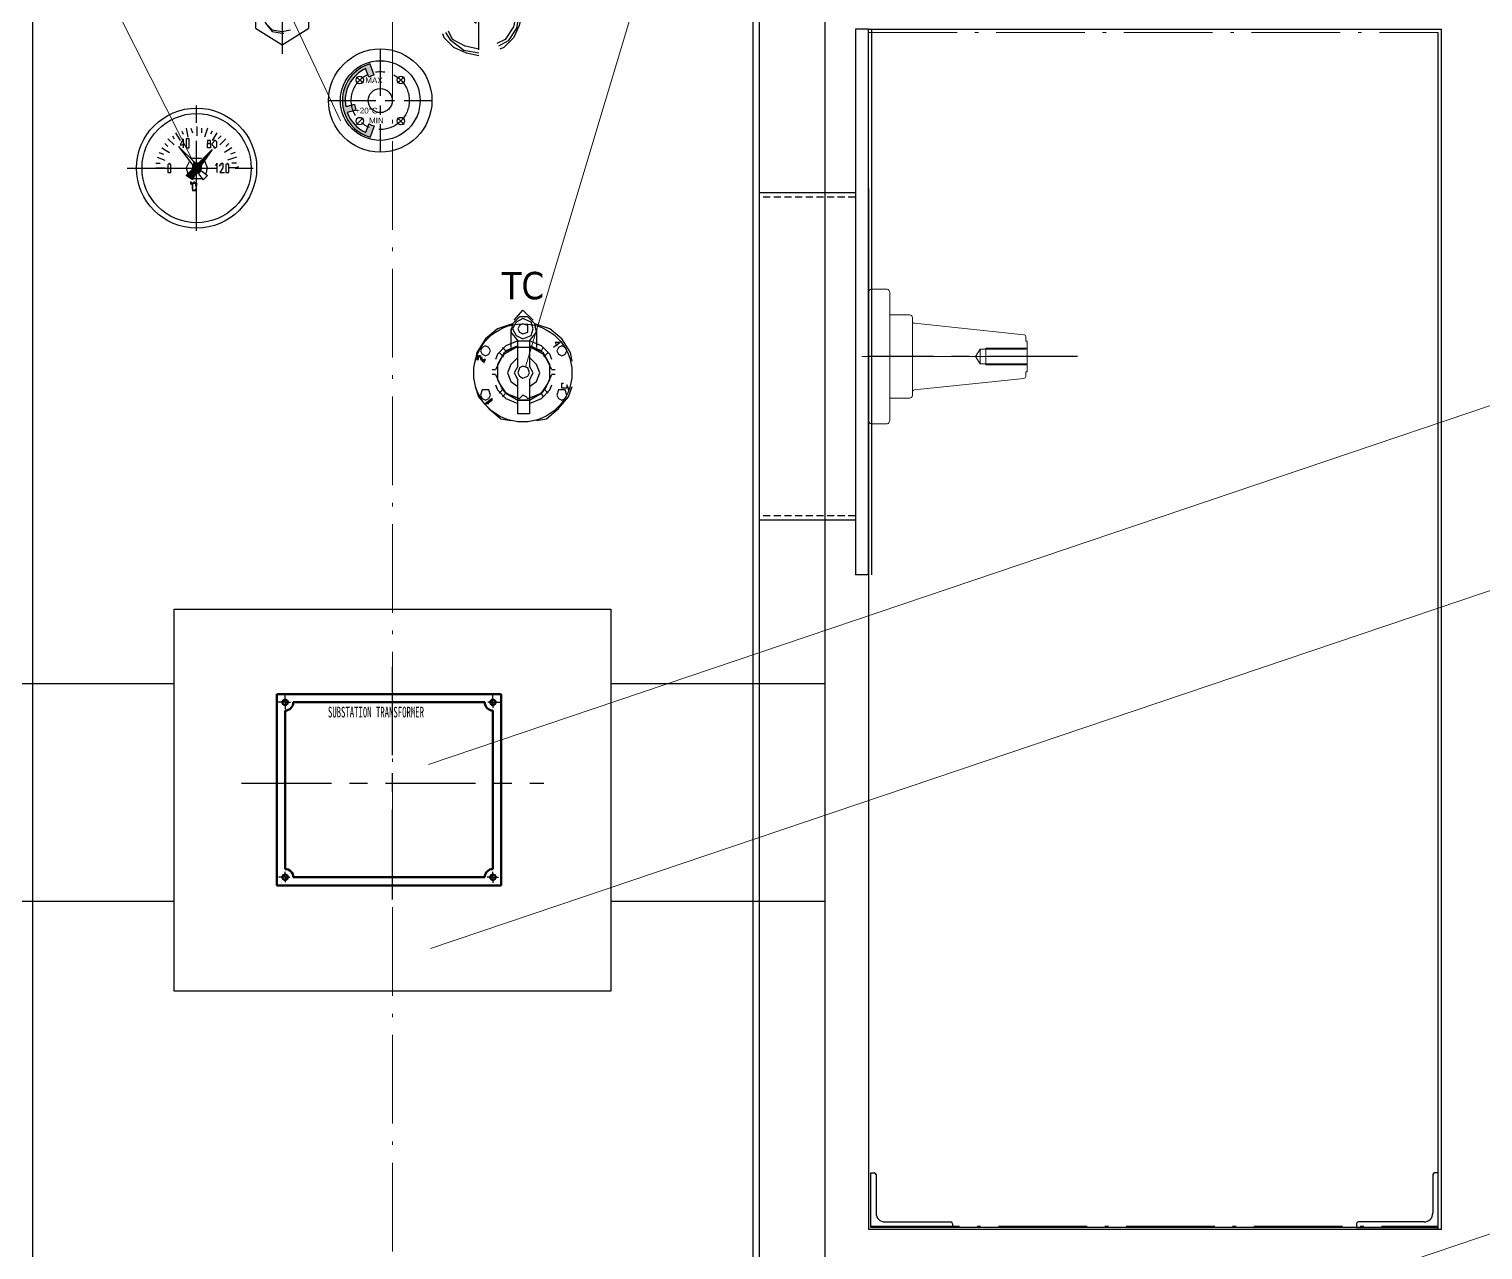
# Model space of a CAD drawing. Header units: millimetres. Extents: x 58520 to 122350, y -311274 to -166540.
# Drawn here: x 63888 to 65219, y -168956 to -167837 of the extents above; entities that cross this region are included whole.
import ezdxf

# ---------------------------------------------------------------- set-up
doc = ezdxf.new("R2010")
doc.units = ezdxf.units.MM
doc.header["$LTSCALE"] = 13
for name, pattern in [('4 点画线', [9, 6.25, -1.25, 0.25, -1.25]), ('ACAD_ISO02W100', [15, 12, -3]), ('ACAD_ISO04W100', [30, 24, -3, 0, -3]), ('CENTER', [50.8, 31.75, -6.35, 6.35, -6.35]), ('CENTERX2', [101.6, 63.5, -12.7, 12.7, -12.7]), ('DASHED', [0.75, 0.5, -0.25]), ('HIDDEN', [9.525, 6.35, -3.175])]:
    doc.linetypes.add(name, pattern=pattern)
doc.layers.get('0').update_dxf_attribs({"color": 1, "linetype": 'CENTER'})
for name, color, linetype in [('1', 4, 'Continuous'), ('2细线层', 4, 'Continuous'), ('4', 2, 'HIDDEN'), ('4虚线层', 6, 'DASHED'), ('HYJ1', 6, 'ACAD_ISO04W100'), ('HYJ3', 4, 'Continuous'), ('RAHMEN05', 6, 'Continuous'), ('粗实线', 4, 'Continuous')]:
    doc.layers.add(name, color=color, linetype=linetype)
doc.layers.add('标注、文本', color=3, linetype='Continuous', lineweight=25)
doc.layers.add('铁心', color=3, linetype='Continuous', lineweight=0)
doc.styles.add('11', font='')
doc.styles.add('Note Text (ANSI)', font='arial.ttf')
doc.styles.get("Standard").update_dxf_attribs({"font": 'gbenor.shx', "bigfont": 'gbcbig.shx'})
doc.styles.add('Tahoma$001', font='tahoma.ttf', dxfattribs={"height": 2.159784})
doc.styles.get('11').set_extended_font_data('FangSong_GB2312')
doc.dimstyles.new('1-15', dxfattribs={"dimscale": 20, "dimtxt": 3.5, "dimasz": 2, "dimexe": 1.5, "dimexo": 0.5, "dimgap": 0.5, "dimtad": 1, "dimtoh": 1, "dimdec": 1, "dimdsep": 46, "dimtxsty": 'Standard', "dimcen": 2.5, "dimclrd": 3, "dimclre": 3, "dimclrt": 3, "dimadec": 0, "dimazin": 2, "dimtfac": 1, "dimtdec": 1, "dimtmove": 0, "dimatfit": 2, "dimfxl": 1, "dimarcsym": 0})

# ---------------------------------------------------------------- blocks, each defined once
blk = doc.blocks.new('A$C27D37FBA')
at = {"layer": '1', "color": 1, "linetype": 'CENTERX2', "lineweight": -3, "ltscale": 0.1}
for p, q in [((43.3, 74.3), (43.3, 0)), ((0, 37.2), (86.6, 37.2))]:
    blk.add_line(p, q, dxfattribs=at)
at = {"layer": '粗实线', "lineweight": 30}
for points in [[(21.9, 114.1), (18.9, 112.6), (15.8, 109.6)], [(21.9, 112.6), (18.9, 111.1), (15.8, 109.6)], [(21.9, 111.1), (20.4, 109.6), (18.9, 108)], [(21.9, 109.6), (20.4, 109.6), (18.9, 108)], [(34.1, 114.1), (31.1, 114.1), (26.5, 111.1), (25, 106.5)], [(31.1, 111.1), (29.5, 109.6), (28, 106.5)], [(31.1, 109.6), (29.5, 109.6), (28, 106.5)], [(34.1, 106.5), (34.1, 109.6), (32.6, 111.1)], [(34.1, 106.5), (32.6, 109.6)], [(37.2, 106.5), (35.7, 112.6), (34.1, 114.1)], [(34.1, 109.6), (34.1, 111.1)], [(49.4, 106.5), (50.9, 112.6), (50.9, 114.1)], [(54, 111.1), (52.4, 111.1), (52.4, 109.6), (52.4, 106.5)], [(54, 109.6), (52.4, 109.6)], [(61.6, 106.5), (58.5, 111.1), (54, 114.1)], [(58.5, 106.5), (57, 109.6), (54, 111.1)], [(58.5, 106.5), (57, 109.6), (54, 109.6)], [(70.8, 109.6), (67.7, 112.6), (64.7, 114.1)], [(69.2, 109.6), (67.7, 111.1), (64.7, 112.6)], [(67.7, 108), (66.2, 109.6), (64.7, 111.1)], [(67.7, 108), (66.2, 109.6), (64.7, 109.6)], [(72.3, 103.5), (72.3, 100.4), (14.3, 100.4), (14.3, 103.5)], [(61.6, 103.5), (72.3, 103.5), (72.3, 100.4), (14.3, 100.4), (14.3, 103.5), (25, 103.5)], [(28, 100.4), (28, 106.5), (28, 103.5)], [(28, 103.5), (58.5, 103.5)], [(58.5, 100.4), (58.5, 106.5), (58.5, 103.5)], [(26.5, 87.5), (26.5, 92.1), (60.1, 92.1), (60.1, 87.5)], [(60.1, 84.5), (60.1, 76.9), (26.5, 76.9), (26.5, 84.5)], [(60.1, 37.2), (57, 44.8), (50.9, 50.9), (43.3, 54), (34.1, 50.9)], [(60.1, 34.1), (61.6, 37.2), (58.5, 46.3), (52.4, 52.4), (43.3, 55.5)], [(25, 37.2), (28, 28), (34.1, 20.4), (43.3, 18.9), (44.8, 18.9)], [(26.5, 37.2), (28, 28), (34.1, 21.9), (43.3, 20.4), (50.9, 21.9)], [(60.1, 37.2), (60.1, 38.7)]]:
    blk.add_lwpolyline(points, dxfattribs=at)
for points in [[(55.5, 100.4), (55.5, 97.4), (29.5, 97.4), (29.5, 100.4)], [(49.4, 97.4), (49.4, 92.1), (37.2, 92.1), (37.2, 97.4)], [(66.2, 87.5), (66.2, 86), (20.4, 86), (20.4, 87.5)], [(66.2, 86), (66.2, 84.5), (20.4, 84.5), (20.4, 86)], [(63.1, 70.7), (63.1, 66.2), (23.4, 66.2), (23.4, 70.7)], [(55.5, 76.9), (55.5, 70.7), (29.5, 70.7), (29.5, 76.9)], [(18.9, 50.9), (18.9, 23.4), (43.3, 8.2), (67.7, 23.4), (67.7, 50.9), (43.3, 64.6)]]:
    blk.add_lwpolyline(points, close=True, dxfattribs=at)
for points in [[(14.3, 103.5), (14.3, 103.5), (15.8, 109.6), (15.8, 109.6)], [(14.3, 103.5), (14.3, 103.5), (15.8, 109.6), (15.8, 109.6)], [(15.8, 103.5), (15.8, 103.5), (18.9, 108), (18.9, 108)], [(17.3, 103.5), (17.3, 103.5), (18.9, 108), (18.9, 108)], [(20.4, 117.2), (20.4, 117.2), (67.7, 117.2), (67.7, 117.2)], [(21.9, 114.1), (21.9, 114.1), (64.7, 114.1), (64.7, 114.1)], [(21.9, 112.6), (21.9, 112.6), (28, 112.6), (28, 112.6)], [(21.9, 111.1), (21.9, 111.1), (26.5, 111.1), (26.5, 111.1)], [(21.9, 109.6), (21.9, 109.6), (26.5, 109.6), (26.5, 109.6)], [(31.1, 111.1), (31.1, 111.1), (32.6, 111.1), (32.6, 111.1)], [(31.1, 109.6), (31.1, 109.6), (32.6, 109.6), (32.6, 109.6)], [(40.2, 114.1), (40.2, 114.1), (40.2, 100.4), (40.2, 100.4)], [(46.3, 114.1), (46.3, 114.1), (46.3, 100.4), (46.3, 100.4)], [(54, 114.1), (54, 114.1), (50.9, 114.1), (50.9, 114.1)], [(50.9, 112.6), (50.9, 112.6), (50.9, 114.1), (50.9, 114.1)], [(52.4, 109.6), (52.4, 109.6), (50.9, 106.5), (50.9, 106.5)], [(54, 111.1), (54, 111.1), (54, 112.6), (54, 112.6)], [(54, 109.6), (54, 109.6), (54, 111.1), (54, 111.1)], [(64.7, 112.6), (64.7, 112.6), (57, 112.6), (57, 112.6)], [(64.7, 111.1), (64.7, 111.1), (60.1, 111.1), (60.1, 111.1)], [(64.7, 109.6), (64.7, 109.6), (60.1, 109.6), (60.1, 109.6)], [(69.2, 103.5), (69.2, 103.5), (67.7, 108), (67.7, 108)], [(69.2, 103.5), (69.2, 103.5), (67.7, 108), (67.7, 108)], [(72.3, 103.5), (72.3, 103.5), (69.2, 109.6), (69.2, 109.6)], [(72.3, 103.5), (72.3, 103.5), (70.8, 109.6), (70.8, 109.6)], [(25, 103.5), (25, 103.5), (17.3, 103.5), (17.3, 103.5)], [(18.9, 106.5), (18.9, 106.5), (25, 106.5), (25, 106.5)], [(25, 106.5), (25, 106.5), (25, 100.4), (25, 100.4)], [(25, 103.5), (25, 103.5), (28, 103.5), (28, 103.5)], [(28, 106.5), (28, 106.5), (58.5, 106.5), (58.5, 106.5)], [(58.5, 103.5), (58.5, 103.5), (28, 103.5), (28, 103.5)], [(61.6, 106.5), (61.6, 106.5), (67.7, 106.5), (67.7, 106.5)], [(67.7, 106.5), (67.7, 106.5), (61.6, 106.5), (61.6, 106.5)], [(61.6, 106.5), (61.6, 106.5), (61.6, 100.4), (61.6, 100.4)], [(72.3, 103.5), (72.3, 103.5), (61.6, 103.5), (61.6, 103.5)], [(61.6, 103.5), (61.6, 103.5), (69.2, 103.5), (69.2, 103.5)], [(72.3, 100.4), (72.3, 100.4), (72.3, 103.5), (72.3, 103.5)], [(29.5, 92.1), (29.5, 92.1), (29.5, 87.5), (29.5, 87.5)], [(29.5, 84.5), (29.5, 84.5), (29.5, 76.9), (29.5, 76.9)], [(40.2, 92.1), (40.2, 92.1), (40.2, 87.5), (40.2, 87.5)], [(40.2, 84.5), (40.2, 84.5), (40.2, 76.9), (40.2, 76.9)], [(44.8, 92.1), (44.8, 92.1), (44.8, 87.5), (44.8, 87.5)], [(44.8, 84.5), (44.8, 84.5), (44.8, 76.9), (44.8, 76.9)], [(57, 92.1), (57, 92.1), (57, 87.5), (57, 87.5)], [(57, 84.5), (57, 84.5), (57, 76.9), (57, 76.9)], [(34.1, 70.7), (34.1, 70.7), (34.1, 66.2), (34.1, 66.2)], [(35.7, 70.7), (35.7, 70.7), (35.7, 66.2), (35.7, 66.2)], [(50.9, 70.7), (50.9, 70.7), (50.9, 66.2), (50.9, 66.2)], [(52.4, 70.7), (52.4, 70.7), (52.4, 66.2), (52.4, 66.2)], [(23.4, 66.2), (23.4, 66.2), (23.4, 54), (23.4, 54)], [(63.1, 66.2), (63.1, 66.2), (63.1, 54), (63.1, 54)]]:
    blk.add_open_spline(points, degree=3, dxfattribs=at)
blk = doc.blocks.new('A$C611D0E0A')
at = {"layer": '粗实线', "lineweight": 30}
h = blk.add_hatch(color=256, dxfattribs=at)
h.dxf.hatch_style = 2
h.paths.add_polyline_path([(0.593, 1.99), (0.635, 1.99), (0.635, 1.947)])
h = blk.add_hatch(color=256, dxfattribs=at)
h.dxf.hatch_style = 2
h.paths.add_polyline_path([(0.635, 1.863), (0.889, 1.863), (0.889, 1.99), (0.635, 1.99)])
h = blk.add_hatch(color=256, dxfattribs=at)
h.dxf.hatch_style = 2
h.paths.add_polyline_path([(0.931, 2.201), (0.931, 2.159), (0.974, 2.159)])
h = blk.add_hatch(color=256, dxfattribs=at)
h.dxf.hatch_style = 2
h.paths.add_polyline_path([(0.931, 1.905), (1.143, 1.482), (1.27, 1.482)])
h = blk.add_hatch(color=256, dxfattribs=at)
h.dxf.hatch_style = 2
h.paths.add_polyline_path([(1.185, 1.905), (1.439, 1.905), (1.439, 2.032), (1.185, 2.032)])
h = blk.add_hatch(color=256, dxfattribs=at)
h.dxf.hatch_style = 2
h.paths.add_polyline_path([(1.693, 2.201), (1.651, 2.159), (1.693, 2.159)])
h = blk.add_hatch(color=256, dxfattribs=at)
h.dxf.hatch_style = 2
h.paths.add_polyline_path([(1.736, 1.863), (1.947, 1.863), (1.947, 1.99), (1.736, 1.99)])
h = blk.add_hatch(color=256, dxfattribs=at)
h.dxf.hatch_style = 2
h.paths.add_polyline_path([(1.99, 1.99), (1.947, 1.947), (1.99, 1.947)])
h = blk.add_hatch(color=256, dxfattribs=at)
h.dxf.hatch_style = 2
h.paths.add_polyline_path([(1.99, 1.99), (2.032, 1.99), (1.99, 1.947)])
h = blk.add_hatch(color=256, dxfattribs=at)
h.dxf.hatch_style = 2
h.paths.add_polyline_path([(0.381, 1.185), (0.677, 1.185), (0.677, 1.355), (0.381, 1.355)])
h = blk.add_hatch(color=256, dxfattribs=at)
h.dxf.hatch_style = 2
h.paths.add_polyline_path([(0.423, 1.651), (0.466, 1.651), (0.466, 1.609)])
h = blk.add_hatch(color=256, dxfattribs=at)
h.dxf.hatch_style = 2
h.paths.add_polyline_path([(1.143, 1.482), (1.185, 1.439), (1.397, 1.439)])
h = blk.add_hatch(color=256, dxfattribs=at)
h.dxf.hatch_style = 2
h.paths.add_polyline_path([(1.143, 1.482), (1.27, 1.482), (1.397, 1.439)])
h = blk.add_hatch(color=256, dxfattribs=at)
h.dxf.hatch_style = 2
h.paths.add_polyline_path([(1.185, 1.355), (1.143, 1.312), (1.439, 1.312)])
h = blk.add_hatch(color=256, dxfattribs=at)
h.dxf.hatch_style = 2
h.paths.add_polyline_path([(1.185, 1.439), (1.185, 1.397), (1.397, 1.397)])
h = blk.add_hatch(color=256, dxfattribs=at)
h.dxf.hatch_style = 2
h.paths.add_polyline_path([(1.185, 1.439), (1.397, 1.439), (1.397, 1.397)])
h = blk.add_hatch(color=256, dxfattribs=at)
h.dxf.hatch_style = 2
h.paths.add_polyline_path([(1.185, 1.397), (1.185, 1.355), (1.439, 1.355)])
h = blk.add_hatch(color=256, dxfattribs=at)
h.dxf.hatch_style = 2
h.paths.add_polyline_path([(1.185, 1.397), (1.397, 1.397), (1.439, 1.355)])
h = blk.add_hatch(color=256, dxfattribs=at)
h.dxf.hatch_style = 2
h.paths.add_polyline_path([(1.185, 1.355), (1.439, 1.355), (1.439, 1.312)])
h = blk.add_hatch(color=256, dxfattribs=at)
h.dxf.hatch_style = 2
h.paths.add_polyline_path([(1.947, 1.185), (2.201, 1.185), (2.201, 1.355), (1.947, 1.355)])
h = blk.add_hatch(color=256, dxfattribs=at)
h.dxf.hatch_style = 2
h.paths.add_polyline_path([(2.159, 1.651), (2.201, 1.651), (2.159, 1.609)])
h = blk.add_hatch(color=256, dxfattribs=at)
h.dxf.hatch_style = 2
h.paths.add_polyline_path([(1.143, 1.312), (1.185, 1.27), (1.439, 1.27)])
h = blk.add_hatch(color=256, dxfattribs=at)
h.dxf.hatch_style = 2
h.paths.add_polyline_path([(1.143, 1.312), (1.439, 1.312), (1.439, 1.27)])
h = blk.add_hatch(color=256, dxfattribs=at)
h.dxf.hatch_style = 2
h.paths.add_polyline_path([(1.185, 1.27), (1.228, 1.228), (1.482, 1.228)])
h = blk.add_hatch(color=256, dxfattribs=at)
h.dxf.hatch_style = 2
h.paths.add_polyline_path([(1.185, 1.27), (1.439, 1.27), (1.482, 1.228)])
h = blk.add_hatch(color=256, dxfattribs=at)
h.dxf.hatch_style = 2
h.paths.add_polyline_path([(1.228, 1.228), (1.312, 1.185), (1.482, 1.185)])
h = blk.add_hatch(color=256, dxfattribs=at)
h.dxf.hatch_style = 2
h.paths.add_polyline_path([(1.228, 1.228), (1.482, 1.228), (1.482, 1.185)])
h = blk.add_hatch(color=256, dxfattribs=at)
h.dxf.hatch_style = 2
h.paths.add_polyline_path([(1.312, 1.185), (1.355, 1.101), (1.566, 1.101)])
h = blk.add_hatch(color=256, dxfattribs=at)
h.dxf.hatch_style = 2
h.paths.add_polyline_path([(1.312, 1.185), (1.482, 1.185), (1.566, 1.101)])
h = blk.add_hatch(color=256, dxfattribs=at)
h.dxf.hatch_style = 2
h.paths.add_polyline_path([(1.355, 1.101), (1.566, 1.101), (1.397, 0.974)])
for points in [[(1.312, 2.625), (0.889, 2.54), (0.55, 2.371), (0.254, 2.074), (0.212, 1.947)], [(1.312, 2.54), (0.847, 2.455), (0.423, 2.201), (0.254, 1.905)], [(1.312, 2.455), (0.889, 2.371), (0.508, 2.117), (0.339, 1.863)], [(2.413, 1.312), (2.328, 1.736), (2.117, 2.117), (1.863, 2.286)], [(2.54, 1.312), (2.455, 1.778), (2.159, 2.201), (1.905, 2.371)], [(2.625, 1.312), (2.54, 1.736), (2.371, 2.074), (2.074, 2.371), (1.947, 2.413)], [(2.54, 1.312), (2.54, 1.355)], [(2.625, 1.312), (2.625, 1.355)], [(0, 1.312), (0.085, 0.931), (0.254, 0.55), (0.55, 0.254), (0.677, 0.212)], [(0.085, 1.312), (0.169, 0.847), (0.423, 0.466), (0.72, 0.296)], [(0.169, 1.312), (0.254, 0.889), (0.508, 0.508), (0.762, 0.381)], [(1.312, 0.212), (1.736, 0.296), (2.117, 0.508), (2.244, 0.762)], [(1.312, 0.085), (1.778, 0.169), (2.159, 0.466), (2.328, 0.72)], [(1.312, 0), (1.693, 0.085), (2.074, 0.254), (2.371, 0.55), (2.413, 0.677)]]:
    blk.add_lwpolyline(points, dxfattribs=at)
for points in [[(1.397, 2.328), (1.228, 2.328)], [(1.312, 2.244), (1.312, 2.201), (1.312, 2.159), (1.355, 2.159), (1.355, 2.201), (1.355, 2.244)], [(0.593, 1.99), (0.635, 1.947)], [(0.635, 1.863), (0.889, 1.863), (0.889, 1.99), (0.635, 1.99)], [(0.931, 2.201), (0.974, 2.159), (0.931, 2.159)], [(1.185, 1.905), (1.439, 1.905), (1.439, 2.032), (1.185, 2.032)], [(1.693, 2.201), (1.693, 2.159), (1.651, 2.159)], [(1.693, 2.201), (1.651, 2.159), (1.693, 2.159)], [(1.736, 1.863), (1.947, 1.863), (1.947, 1.99), (1.736, 1.99)], [(2.032, 1.99), (1.99, 1.947), (1.947, 1.947), (1.99, 1.99)], [(1.99, 1.99), (1.947, 1.947), (1.99, 1.947), (2.032, 1.99)], [(0.381, 1.651), (0.466, 1.609), (0.466, 1.651), (0.423, 1.651)], [(0.381, 1.185), (0.677, 1.185), (0.677, 1.355), (0.381, 1.355)], [(1.947, 1.185), (2.201, 1.185), (2.201, 1.355), (1.947, 1.355)], [(2.201, 1.651), (2.159, 1.609), (2.159, 1.651)], [(2.201, 1.651), (2.159, 1.609), (2.159, 1.651)], [(0.339, 1.27), (0.381, 1.27)], [(2.286, 1.27), (2.201, 1.27)], [(2.286, 1.27), (2.201, 1.27)]]:
    blk.add_lwpolyline(points, close=True, dxfattribs=at)
for points in [[(0.677, 2.244), (0.677, 2.244), (0.762, 2.117), (0.762, 2.117)], [(0.847, 2.371), (0.847, 2.371), (0.931, 2.201), (0.931, 2.201)], [(1.101, 2.413), (1.101, 2.413), (1.101, 2.244), (1.101, 2.244)], [(1.312, 2.455), (1.312, 2.455), (1.312, 2.286), (1.312, 2.286)], [(1.524, 2.413), (1.524, 2.413), (1.482, 2.244), (1.482, 2.244)], [(1.736, 2.371), (1.736, 2.371), (1.693, 2.201), (1.693, 2.201)], [(1.947, 2.244), (1.947, 2.244), (1.863, 2.117), (1.863, 2.117)], [(0.339, 1.905), (0.339, 1.905), (0.466, 1.82), (0.466, 1.82)], [(0.508, 2.074), (0.508, 2.074), (0.593, 1.99), (0.593, 1.99)], [(2.117, 2.074), (2.117, 2.074), (1.99, 1.99), (1.99, 1.99)], [(2.244, 1.905), (2.244, 1.905), (2.117, 1.82), (2.117, 1.82)], [(0.212, 1.482), (0.212, 1.482), (0.339, 1.482), (0.339, 1.482)], [(0.254, 1.693), (0.254, 1.693), (0.381, 1.651), (0.381, 1.651)], [(2.371, 1.693), (2.371, 1.693), (2.201, 1.651), (2.201, 1.651)], [(2.413, 1.482), (2.413, 1.482), (2.244, 1.482), (2.244, 1.482)], [(2.413, 1.312), (2.413, 1.312), (2.413, 1.355), (2.413, 1.355)], [(0.169, 1.27), (0.169, 1.27), (0.339, 1.27), (0.339, 1.27)], [(2.413, 1.27), (2.413, 1.27), (2.286, 1.27), (2.286, 1.27)]]:
    blk.add_open_spline(points, degree=3, dxfattribs=at)
blk = doc.blocks.new('fgffg')
blk.add_hatch(color=256).paths.add_polyline_path([(26283.3, -83546.9, -0.054749), (26292.7, -83543.5), (26285.6, -83524, 0.757864), (26285.6, -83652), (26292.7, -83632.5, -0.054749), (26283.3, -83629), (26277.9, -83643.8, -0.201943), (26245.7, -83608.7), (26260.9, -83604.6, -0.054749), (26258.3, -83594.9), (26243.1, -83599, -0.342707), (26277.9, -83532.1)])
for p, q in [((26283.3, -83546.9), (26277.9, -83532.1)), ((26292.7, -83543.5), (26285.6, -83524)), ((26258.3, -83594.9), (26243.1, -83599)), ((26260.9, -83604.6), (26245.7, -83608.7)), ((26283.3, -83629), (26277.9, -83643.8)), ((26292.7, -83632.5), (26285.6, -83652))]:
    blk.add_line(p, q)
for radius, start, end in [(66.5, 105.6856, 254.3144), (61.5, 114.6661, 190.3339), (45.8, 103.7325, 116.2675), (45.8, 188.7325, 201.2675), (61.5, 199.6661, 245.3339), (45.8, 243.7325, 256.2675)]:
    blk.add_arc((26303.6, -83588), radius, start, end)
blk = doc.blocks.new('A$C6F763E90')
at = {"layer": '1', "color": 1, "linetype": 'CENTERX2', "lineweight": -3, "ltscale": 0.1}
for p, q in [((90.5, 181.1), (90.5, 0)), ((48.8, 132.3), (60.4, 120.7)), ((132.3, 132.3), (120.7, 120.7)), ((0, 90.5), (181.1, 90.5)), ((48.8, 48.8), (60.4, 60.4)), ((132.3, 48.8), (120.7, 60.4))]:
    blk.add_line(p, q, dxfattribs=at)
blk.add_circle((90.5, 90.5), 50.8, dxfattribs=at)
at = {"layer": '2细线层'}
for centre, radius in [((90.5, 90.5), 90.5), ((90.5, 90.5), 69.8), ((54.6, 126.5), 6.5), ((126.5, 126.5), 6.5), ((90.5, 90.5), 21.1), ((54.6, 54.6), 6.5), ((126.5, 54.6), 6.5)]:
    blk.add_circle(centre, radius, dxfattribs=at)
blk.add_blockref('fgffg', (-26213, 83678.5), dxfattribs=at)
at = {"layer": '2细线层', "style": 'Note Text (ANSI)'}
for s, p in [('MAX', (64.3, 121)), ('+20%%DC', (46.5, 67.9)), ('MIN', (70.9, 50.4))]:
    blk.add_text(s, height=10, dxfattribs=at).set_placement(p)
blk = doc.blocks.new('*D728')
at = {"layer": 'Defpoints', "color": 0, "transparency": 16777216}
for p in [(62986.5, -167561), (64042.1, -167561), (64020.6, -169469)]:
    blk.add_point(p, dxfattribs=at)
at = {"layer": '标注、文本', "color": 3, "lineweight": -2, "transparency": 16777216}
for p, q in [((64032.1, -167561), (62956.5, -167561)), ((62986.5, -169429), (62986.5, -167601)), ((64010.6, -169469), (62956.5, -169469))]:
    blk.add_line(p, q, dxfattribs=at)
at = {"layer": '标注、文本', "color": 3, "transparency": 16777216}
for points in [[(62979.9, -167601), (62993.2, -167601), (62986.5, -167561)], [(62979.9, -169429), (62993.2, -169429), (62986.5, -169469)]]:
    blk.add_solid(points, dxfattribs=at)
at = {"layer": '标注、文本', "color": 3, "transparency": 16777216, "insert": (62941.5, -168515), "char_height": 70, "attachment_point": 5, "rotation": 90}
blk.add_mtext('1908', dxfattribs=at)
blk = doc.blocks.new('A$C0AD52951')
at = {"layer": '粗实线'}
h = blk.add_hatch(color=256, dxfattribs=at)
h.dxf.hatch_style = 2
h.paths.add_polyline_path([(2.19, 41.7), (1.1, 41.7), (2.19, 41.7), (3.29, 40.6), (3.29, 39.5), (4.39, 39.5), (4.39, 38.4), (5.49, 38.4), (5.49, 37.31), (6.58, 39.5), (5.49, 39.5), (4.39, 38.4), (4.39, 39.5), (4.39, 40.6), (3.29, 40.6), (3.29, 41.7)])
h = blk.add_hatch(color=256, dxfattribs=at)
h.dxf.hatch_style = 2
h.paths.add_polyline_path([(1.1, 41.7), (1.1, 40.6), (1.1, 39.5), (2.19, 39.5), (2.19, 40.6), (1.1, 40.6), (1.1, 41.7), (2.19, 41.7)])
h = blk.add_hatch(color=256, dxfattribs=at)
h.dxf.hatch_style = 2
h.paths.add_polyline_path([(6.58, 10.97), (7.68, 10.97), (10.97, 13.17), (10.97, 14.26)])
for points in [[(35.11, 51.57), (39.5, 57.06), (38.4, 62.54), (34.02, 66.93), (28.53, 66.93), (24.14, 62.54), (23.04, 57.06), (27.43, 51.57)], [(25.24, 64.74), (30.72, 71.32), (37.31, 64.74)], [(24.14, 62.54), (14.26, 59.25), (6.58, 52.67), (1.1, 43.89), (0, 38.4)], [(23.04, 59.25), (23.04, 47.18)], [(62.54, 38.4), (61.45, 43.89), (55.96, 52.67), (48.28, 59.25), (38.4, 62.54)], [(39.5, 59.25), (39.5, 47.18)], [(27.43, 51.57), (19.75, 48.28), (14.26, 42.79), (13.17, 39.5)], [(27.43, 48.28), (18.65, 43.89), (14.26, 36.21), (14.26, 26.33), (18.65, 18.65), (27.43, 13.17), (35.11, 13.17), (35.11, 4.39), (27.43, 4.39), (27.43, 13.17)], [(44.99, 40.6), (43.89, 42.79), (36.21, 47.18), (26.33, 47.18), (18.65, 42.79), (17.56, 40.6)], [(27.43, 35.11), (27.43, 51.57), (35.11, 51.57), (35.11, 35.11)], [(49.38, 39.5), (48.28, 42.79), (42.79, 48.28), (35.11, 51.57)], [(35.11, 13.17), (43.89, 18.65), (48.28, 26.33), (48.28, 36.21), (43.89, 43.89), (35.11, 48.28)], [(54.86, 50.47), (50.47, 47.18)], [(54.86, 50.47), (51.57, 50.47), (52.67, 48.28)], [(27.43, 40.6), (23.04, 36.21), (20.85, 30.72), (23.04, 25.24), (27.43, 21.95)], [(35.11, 21.95), (39.5, 25.24), (41.7, 30.72), (39.5, 36.21), (35.11, 40.6)], [(27.43, 35.11), (25.24, 30.72), (27.43, 26.33)], [(35.11, 26.33), (37.31, 30.72), (35.11, 35.11)], [(0, 21.95), (2.19, 15.36), (8.78, 7.68), (16.46, 1.1), (23.04, 0)], [(13.17, 23.04), (14.26, 19.75), (19.75, 14.26), (27.43, 10.97)], [(15.36, 24.14), (19.75, 17.56), (28.53, 14.26)], [(35.11, 26.33), (35.11, 13.17), (27.43, 13.17), (27.43, 26.33)], [(34.02, 14.26), (42.79, 17.56), (47.18, 24.14)], [(35.11, 10.97), (42.79, 14.26), (48.28, 19.75), (49.38, 23.04)], [(39.5, 0), (46.09, 1.1), (53.77, 7.68), (60.35, 15.36), (62.54, 21.95)], [(60.35, 19.75), (60.35, 20.85), (59.25, 23.04), (59.25, 21.95), (59.25, 20.85), (58.16, 20.85), (57.06, 20.85), (55.96, 20.85), (55.96, 21.95), (55.96, 23.04), (55.96, 24.14), (57.06, 24.14)], [(34.02, 14.26), (32.92, 15.36), (30.72, 16.46), (29.63, 15.36), (28.53, 14.26)], [(34.02, 14.26), (32.92, 15.36), (30.72, 16.46), (29.63, 15.36), (28.53, 14.26)]]:
    blk.add_lwpolyline(points, dxfattribs=at)
for points in [[(37.31, 59.25), (36.21, 63.64), (30.72, 65.84), (26.33, 63.64), (24.14, 59.25), (26.33, 54.86), (30.72, 52.67), (36.21, 54.86)], [(34.02, 59.25), (34.02, 61.45), (30.72, 62.54), (28.53, 61.45), (27.43, 59.25), (28.53, 57.06), (30.72, 55.96), (34.02, 57.06)], [(9.88, 44.99), (8.78, 47.18), (6.58, 48.28), (4.39, 47.18), (3.29, 44.99), (4.39, 42.79), (6.58, 41.7), (8.78, 42.79)], [(59.25, 44.99), (58.16, 47.18), (55.96, 48.28), (53.77, 47.18), (52.67, 44.99), (53.77, 42.79), (55.96, 41.7), (58.16, 42.79)], [(2.19, 41.7), (1.1, 41.7), (2.19, 41.7), (3.29, 40.6), (3.29, 39.5), (4.39, 39.5), (4.39, 38.4), (5.49, 38.4), (5.49, 37.31), (6.58, 39.5), (5.49, 39.5), (4.39, 38.4), (4.39, 39.5), (4.39, 40.6), (3.29, 40.6), (3.29, 41.7)], [(1.1, 41.7), (1.1, 40.6), (1.1, 39.5), (2.19, 39.5), (2.19, 40.6), (1.1, 40.6), (1.1, 41.7), (2.19, 41.7)], [(35.11, 30.72), (34.02, 34.02), (30.72, 35.11), (28.53, 34.02), (27.43, 30.72), (28.53, 28.53), (30.72, 27.43), (34.02, 28.53)], [(9.88, 16.46), (8.78, 19.75), (6.58, 19.75), (4.39, 19.75), (3.29, 16.46), (4.39, 14.26), (6.58, 13.17), (8.78, 14.26)], [(59.25, 16.46), (58.16, 19.75), (55.96, 19.75), (53.77, 19.75), (52.67, 16.46), (53.77, 14.26), (55.96, 13.17), (58.16, 14.26)], [(6.58, 10.97), (7.68, 10.97), (10.97, 13.17), (10.97, 14.26)], [(7.68, 10.97), (8.78, 10.97)]]:
    blk.add_lwpolyline(points, close=True, dxfattribs=at)
for points in [[(17.56, 47.18), (17.56, 47.18), (19.75, 44.99), (19.75, 44.99)], [(27.43, 48.28), (27.43, 48.28), (19.75, 44.99), (19.75, 44.99)], [(42.79, 44.99), (42.79, 44.99), (35.11, 48.28), (35.11, 48.28)], [(42.79, 44.99), (42.79, 44.99), (43.89, 47.18), (43.89, 47.18)], [(17.56, 41.7), (17.56, 41.7), (13.17, 32.92), (13.17, 32.92)], [(17.56, 41.7), (17.56, 41.7), (15.36, 43.89), (15.36, 43.89)], [(47.18, 43.89), (47.18, 43.89), (44.99, 41.7), (44.99, 41.7)], [(49.38, 32.92), (49.38, 32.92), (44.99, 41.7), (44.99, 41.7)], [(10.97, 32.92), (10.97, 32.92), (13.17, 32.92), (13.17, 32.92)], [(13.17, 29.63), (13.17, 29.63), (10.97, 29.63), (10.97, 29.63)], [(13.17, 29.63), (13.17, 29.63), (17.56, 19.75), (17.56, 19.75)], [(44.99, 19.75), (44.99, 19.75), (49.38, 29.63), (49.38, 29.63)], [(49.38, 32.92), (49.38, 32.92), (51.57, 32.92), (51.57, 32.92)], [(51.57, 29.63), (51.57, 29.63), (49.38, 29.63), (49.38, 29.63)], [(15.36, 17.56), (15.36, 17.56), (17.56, 19.75), (17.56, 19.75)], [(44.99, 19.75), (44.99, 19.75), (47.18, 17.56), (47.18, 17.56)], [(19.75, 17.56), (19.75, 17.56), (17.56, 15.36), (17.56, 15.36)], [(19.75, 17.56), (19.75, 17.56), (27.43, 13.17), (27.43, 13.17)], [(35.11, 13.17), (35.11, 13.17), (42.79, 17.56), (42.79, 17.56)], [(43.89, 15.36), (43.89, 15.36), (42.79, 17.56), (42.79, 17.56)]]:
    blk.add_open_spline(points, degree=3, dxfattribs=at)
blk = doc.blocks.new('A$C104F2B00')
at = {"layer": '标注、文本'}
blk.add_circle((45, 45), 45, dxfattribs=at)
at = {"layer": '标注、文本', "xscale": 1.4175, "yscale": 1.4175, "zscale": 1.4175}
blk.add_blockref('A$C0AD52951', (1.4, 1.4), dxfattribs=at)
at = {"layer": '标注、文本', "style": 'Tahoma$001'}
blk.add_text('TC', height=25, dxfattribs=at).set_placement((25.7, 112.5))

msp = doc.modelspace()

# ---------------------------------------------------------------- hatches: boundary and pattern name
at = {"layer": '粗实线', "lineweight": 30}
h = msp.add_hatch(color=256, dxfattribs=at)
h.dxf.hatch_style = 2
h.paths.add_polyline_path([(64055.3, -167947.29), (64042.73, -167959.87), (64046.92, -167959.87)])
h = msp.add_hatch(color=256, dxfattribs=at)
h.dxf.hatch_style = 2
h.paths.add_polyline_path([(64038.54, -167959.87), (64037.14, -167961.26), (64045.52, -167961.26)])
h = msp.add_hatch(color=256, dxfattribs=at)
h.dxf.hatch_style = 2
h.paths.add_polyline_path([(64037.14, -167961.26), (64037.14, -167962.66), (64045.52, -167962.66)])
h = msp.add_hatch(color=256, dxfattribs=at)
h.dxf.hatch_style = 2
h.paths.add_polyline_path([(64037.14, -167961.26), (64045.52, -167961.26), (64045.52, -167962.66)])
h = msp.add_hatch(color=256, dxfattribs=at)
h.dxf.hatch_style = 2
h.paths.add_polyline_path([(64037.14, -167962.66), (64037.14, -167965.45), (64045.52, -167965.45)])
h = msp.add_hatch(color=256, dxfattribs=at)
h.dxf.hatch_style = 2
h.paths.add_polyline_path([(64037.14, -167962.66), (64045.52, -167962.66), (64045.52, -167965.45)])
h = msp.add_hatch(color=256, dxfattribs=at)
h.dxf.hatch_style = 2
h.paths.add_polyline_path([(64038.54, -167959.87), (64046.92, -167959.87), (64045.52, -167961.26)])
h = msp.add_hatch(color=256, dxfattribs=at)
h.dxf.hatch_style = 2
h.paths.add_polyline_path([(64032.95, -167969.65), (64031.55, -167971.04), (64039.94, -167971.04)])
h = msp.add_hatch(color=256, dxfattribs=at)
h.dxf.hatch_style = 2
h.paths.add_polyline_path([(64031.55, -167971.04), (64039.94, -167971.04), (64037.14, -167975.23)])
h = msp.add_hatch(color=256, dxfattribs=at)
h.dxf.hatch_style = 2
h.paths.add_polyline_path([(64034.35, -167968.25), (64032.95, -167969.65), (64039.94, -167969.65)])
h = msp.add_hatch(color=256, dxfattribs=at)
h.dxf.hatch_style = 2
h.paths.add_polyline_path([(64032.95, -167969.65), (64039.94, -167969.65), (64039.94, -167971.04)])
h = msp.add_hatch(color=256, dxfattribs=at)
h.dxf.hatch_style = 2
h.paths.add_polyline_path([(64037.14, -167965.45), (64034.35, -167968.25), (64044.13, -167968.25)])
h = msp.add_hatch(color=256, dxfattribs=at)
h.dxf.hatch_style = 2
h.paths.add_polyline_path([(64034.35, -167968.25), (64044.13, -167968.25), (64039.94, -167969.65)])
h = msp.add_hatch(color=256, dxfattribs=at)
h.dxf.hatch_style = 2
h.paths.add_polyline_path([(64037.14, -167965.45), (64045.52, -167965.45), (64044.13, -167968.25)])
h = msp.add_hatch(color=256, dxfattribs=at)
h.dxf.hatch_style = 2
h.paths.add_polyline_path([(64038.54, -167976.63), (64038.54, -167978.03), (64037.14, -167978.03), (64037.14, -167979.42), (64037.14, -167980.82), (64037.14, -167982.22), (64037.14, -167983.62), (64037.14, -167985.01), (64038.54, -167985.01), (64039.94, -167985.01), (64038.54, -167985.01), (64037.14, -167983.62), (64037.14, -167982.22), (64037.14, -167980.82), (64037.14, -167979.42), (64037.14, -167978.03), (64038.54, -167978.03), (64039.94, -167978.03)])
h = msp.add_hatch(color=256, dxfattribs=at)
h.dxf.hatch_style = 2
h.paths.add_polyline_path([(64035.74, -167978.03), (64035.74, -167979.42), (64035.74, -167978.03), (64037.14, -167978.03)])
h = msp.add_hatch(color=256, dxfattribs=at)
h.dxf.hatch_style = 2
h.paths.add_polyline_path([(64041.33, -167983.62), (64039.94, -167983.62), (64039.94, -167985.01), (64038.54, -167985.01), (64039.94, -167985.01), (64039.94, -167983.62)])
h = msp.add_hatch(color=256, dxfattribs=at)
h.dxf.hatch_style = 2
h.paths.add_polyline_path([(64041.33, -167978.03), (64039.94, -167978.03), (64039.94, -167979.42), (64039.94, -167980.82), (64041.33, -167980.82)])

# ---------------------------------------------------------------- linework, layer by layer
at = {"color": 2, "linetype": 'ACAD_ISO02W100', "lineweight": 13}
for p, q in [((64656.56, -168078.24), (64656.56, -168195.76)), ((64659.54, -168075.27), (64673.08, -168075.27)), ((64676.06, -168097.92), (64676.06, -168078.24)), ((64676.06, -168097.92), (64676.06, -168195.76)), ((64694.52, -168098.89), (64677.09, -168098.89)), ((64696.77, -168172.8), (64696.77, -168104.24)), ((64800.8, -168121.12), (64800.8, -168119.3)), ((64800.8, -168121.12), (64800.8, -168123)), ((64650.56, -168137), (64802.19, -168137)), ((64650.56, -168137), (64814.7, -168137)), ((64758.78, -168130.29), (64800.8, -168130.29)), ((64764.18, -168129.26), (64802.08, -168129.26)), ((64764.18, -168129.26), (64764.18, -168137.03)), ((64764.18, -168144.75), (64764.18, -168137.03)), ((64800.8, -168130.29), (64802.08, -168129.26)), ((64802.08, -168143.77), (64802.08, -168130.29)), ((64758.78, -168143.77), (64800.8, -168143.77)), ((64764.18, -168144.75), (64802.08, -168144.75)), ((64800.8, -168143.77), (64802.08, -168144.75)), ((64802.08, -168151), (64800.8, -168151)), ((64800.8, -168154.77), (64800.8, -168151)), ((64677.09, -168175.11), (64694.52, -168175.11)), ((64659.54, -168198.74), (64673.08, -168198.74))]:
    msp.add_line(p, q, dxfattribs=at)
for points in [[(64659.54, -168075.27), (64658.81, -168075.39), (64658.08, -168075.69), (64657.41, -168076.12), (64656.99, -168076.79), (64656.68, -168077.51), (64656.56, -168078.24)], [(64676.06, -168078.24), (64675.94, -168077.51), (64675.63, -168076.79), (64675.21, -168076.12), (64674.54, -168075.69), (64673.81, -168075.39), (64673.08, -168075.27)], [(64676.06, -168097.92), (64676.18, -168098.41), (64676.54, -168098.77), (64677.09, -168098.89)], [(64696.77, -168101.2), (64696.65, -168100.47), (64696.34, -168099.86), (64695.86, -168099.38), (64695.19, -168099.01), (64694.52, -168098.89)], [(64696.77, -168101.2), (64696.77, -168104.24), (64696.89, -168104.9), (64697.19, -168105.45), (64697.62, -168106), (64698.16, -168106.3), (64698.83, -168106.48), (64798.74, -168116.99)], [(64800.8, -168119.3), (64800.68, -168118.63), (64800.44, -168118.02), (64799.95, -168117.54), (64799.41, -168117.17), (64798.74, -168116.99)], [(64802.08, -168151), (64802.08, -168123), (64800.8, -168123)], [(64754.71, -168137.03), (64758.78, -168130.29), (64758.78, -168137.03)], [(64754.71, -168137.03), (64758.78, -168143.77), (64758.78, -168137.03)], [(64798.74, -168157.01), (64698.83, -168167.52), (64698.16, -168167.7), (64697.62, -168168.07), (64697.19, -168168.55), (64696.89, -168169.16), (64696.77, -168169.83)], [(64798.74, -168157.01), (64799.41, -168156.83), (64799.95, -168156.53), (64800.44, -168155.98), (64800.68, -168155.37), (64800.8, -168154.77)], [(64677.09, -168175.11), (64676.54, -168175.23), (64676.18, -168175.6), (64676.06, -168176.14)], [(64694.52, -168175.11), (64695.19, -168174.99), (64695.86, -168174.69), (64696.34, -168174.2), (64696.65, -168173.53), (64696.77, -168172.8)], [(64659.54, -168198.74), (64658.81, -168198.62), (64658.08, -168198.31), (64657.41, -168197.89), (64656.99, -168197.22), (64656.68, -168196.49), (64656.56, -168195.76)], [(64673.08, -168198.74), (64673.81, -168198.68), (64674.54, -168198.37), (64675.21, -168197.89), (64675.63, -168197.28), (64675.94, -168196.55), (64676.06, -168195.76)]]:
    msp.add_lwpolyline(points, dxfattribs=at)
at = {"layer": '1'}
for p, q in [((63890.56, -167721), (63890.56, -169389)), ((64550.56, -167721), (64550.56, -169389)), ((64556.56, -167721), (64556.56, -169454)), ((64616.56, -167804.11), (64616.56, -169259.78)), ((64656.56, -167837), (64644.56, -167837)), ((64644.56, -167837), (64644.56, -168336.98)), ((64656.56, -168336.98), (64656.56, -167837)), ((64656.56, -167837), (65181.56, -167837)), ((64659.56, -168336.98), (64659.56, -167837)), ((65178.56, -168937.01), (65178.56, -167840)), ((65181.56, -168937.01), (65181.56, -167837)), ((64644.56, -167987), (64556.56, -167987)), ((64656.56, -167983), (64656.56, -168291)), ((64656.56, -167983), (64656.56, -168937.01)), ((64644.56, -168287), (64556.56, -168287)), ((63824.56, -168436.56), (64020.56, -168436.56)), ((64420.56, -168436.56), (64616.56, -168436.56)), ((63824.56, -168636.01), (64020.56, -168636.01)), ((64420.56, -168636.01), (64616.56, -168636.01)), ((64658.56, -168935.01), (64658.56, -168885.01)), ((64658.56, -168885.01), (64661.9, -168885.01)), ((64658.56, -168935.01), (64658.56, -168885.01)), ((64663.56, -168886.67), (64663.56, -168922.01)), ((65173.56, -168886.67), (65173.56, -168922.01)), ((65178.56, -168885.01), (65175.23, -168885.01)), ((65178.56, -168935.01), (65178.56, -168885.01)), ((65178.56, -168935.01), (65178.56, -168885.01)), ((65178.56, -168935.01), (64658.56, -168935.01)), ((64671.56, -168930.01), (64731.9, -168930.01)), ((64733.56, -168931.67), (64733.56, -168935.01)), ((65103.56, -168931.67), (65103.56, -168935.01)), ((65103.56, -168935.01), (65178.56, -168935.01)), ((65165.56, -168930.01), (65105.23, -168930.01)), ((65181.56, -168937.01), (64656.56, -168937.01))]:
    msp.add_line(p, q, dxfattribs=at)
at = {"layer": '1', "color": 1, "linetype": 'CENTERX2', "lineweight": -3, "ltscale": 0.1}
for p, q in [((64299.33, -167788.78), (64299.33, -167856.09)), ((64041.04, -168021.86), (64041.04, -167906.88)), ((63977.4, -167964.37), (64099.04, -167964.37)), ((64848.06, -168136.99), (64656.56, -168137)), ((64220.56, -168634.5), (64220.56, -168421.37)), ((64082.06, -168527.94), (64359.06, -168527.94))]:
    msp.add_line(p, q, dxfattribs=at)
at = {"layer": '1', "ltscale": 8}
for p, q in [((64020.56, -168718.66), (64020.56, -168368.66)), ((64020.56, -168368.66), (64420.56, -168368.66)), ((64420.56, -168368.66), (64420.56, -168718.66)), ((64420.56, -168718.66), (64020.56, -168718.66))]:
    msp.add_line(p, q, dxfattribs=at)
at = {"layer": '1'}
for centre, radius, start, end in [((64661.9, -168886.67), 1.67, 0, 90), ((65175.23, -168886.67), 1.67, 90, 180), ((64671.56, -168922.01), 8, 180, 270), ((65165.56, -168922.01), 8, 270, 0), ((65165.56, -168922.01), 8, 270, 0), ((64731.9, -168931.67), 1.67, 0, 90), ((65105.23, -168931.67), 1.67, 90, 180)]:
    msp.add_arc(centre, radius, start, end, dxfattribs=at)
at = {"layer": '4虚线层'}
for p, q in [((64644.56, -167991), (64556.56, -167991)), ((64644.56, -168283), (64556.56, -168283))]:
    msp.add_line(p, q, dxfattribs=at)
at = {"layer": 'HYJ1', "color": 1, "linetype": 'CENTERX2'}
for p, q in [((64122.13, -168453.87), (64114.96, -168453.87)), ((64122.13, -168453.87), (64122.13, -168447.51)), ((64124.64, -168453.87), (64122.13, -168453.87)), ((64122.13, -168453.87), (64126.92, -168453.87)), ((64122.13, -168453.87), (64122.13, -168459.89)), ((64122.13, -168453.87), (64122.13, -168456.37)), ((64312.51, -168453.87), (64307.85, -168453.87)), ((64312.51, -168453.87), (64312.51, -168446.51)), ((64312.51, -168453.87), (64312.51, -168459.07)), ((64312.51, -168453.87), (64319.85, -168453.87)), ((64122.13, -168614.13), (64116.12, -168614.13)), ((64122.13, -168614.13), (64122.13, -168609.23)), ((64122.13, -168611.62), (64122.13, -168614.13)), ((64122.13, -168614.13), (64124.64, -168614.13)), ((64122.13, -168614.13), (64126.51, -168614.13)), ((64122.13, -168614.13), (64122.13, -168618.74)), ((64312.51, -168614.13), (64307.3, -168614.13)), ((64310.01, -168614.13), (64312.51, -168614.13)), ((64312.51, -168614.13), (64312.51, -168609.3)), ((64312.51, -168614.13), (64312.51, -168619.14)), ((64312.51, -168614.13), (64317.52, -168614.13))]:
    msp.add_line(p, q, dxfattribs=at)
at = {"layer": 'HYJ3', "linetype": 'ByBlock', "lineweight": 50}
for p, q in [((64320.03, -168446.35), (64114.62, -168446.35)), ((64114.62, -168446.35), (64114.62, -168621.64)), ((64305, -168453.87), (64129.65, -168453.87)), ((64320.03, -168621.64), (64320.03, -168446.35)), ((64122.13, -168461.38), (64122.13, -168606.61)), ((64312.51, -168606.61), (64312.51, -168461.38)), ((64129.65, -168614.13), (64305, -168614.13)), ((64320.03, -168621.64), (64114.62, -168621.64))]:
    msp.add_line(p, q, dxfattribs=at)
at = {"layer": 'HYJ3', "color": 1, "linetype": 'CENTERX2'}
for p, q in [((64312.51, -168453.87), (64310.01, -168453.87)), ((64312.51, -168453.87), (64310.01, -168453.87)), ((64312.51, -168456.37), (64312.51, -168453.87))]:
    msp.add_line(p, q, dxfattribs=at)
at = {"layer": 'HYJ3', "color": 7}
msp.add_line((64315.02, -168453.87), (64314.85, -168453.87), dxfattribs=at)
at = {"layer": 'HYJ3', "linetype": 'ByBlock', "lineweight": 50}
for centre in [(64122.13, -168453.87), (64312.51, -168453.87), (64122.13, -168614.13), (64312.51, -168614.13)]:
    msp.add_circle(centre, 2.5, dxfattribs=at)
for centre, start, end in [((64122.13, -168453.87), 270, 0), ((64312.51, -168453.87), 180, 270), ((64122.13, -168614.13), 0, 90), ((64312.51, -168614.13), 90, 180)]:
    msp.add_arc(centre, 7.51, start, end, dxfattribs=at)
at = {"layer": 'RAHMEN05', "color": 7, "linetype": 'ACAD_ISO04W100'}
msp.add_line((64122.13, -168606.61), (64122.13, -168605.11), dxfattribs=at)
at = {"layer": '标注、文本', "color": 1, "linetype": '4 点画线', "lineweight": 20}
for p, q in [((64220.56, -169658.95), (64220.56, -167536.08)), ((64656.56, -167840), (65178.56, -167840)), ((64658.56, -168934.01), (65178.56, -168934.01))]:
    msp.add_line(p, q, dxfattribs=at)
at = {"layer": '标注、文本'}
msp.add_line((64656.56, -168336.98), (64644.56, -168336.98), dxfattribs=at)
at = {"layer": '标注、文本', "color": 4, "lineweight": 30}
for radius in [55, 50]:
    msp.add_circle((64041.04, -167964.37), radius, dxfattribs=at)
at = {"layer": '粗实线', "lineweight": 30}
for points in [[(64028.76, -167937.51), (64025.97, -167943.1), (64030.16, -167943.1)], [(64028.76, -167937.51), (64028.76, -167945.9)], [(64039.94, -167959.87), (64024.57, -167944.5), (64037.14, -167961.26)], [(64042.73, -167959.87), (64055.3, -167947.29), (64045.52, -167961.26)], [(64034.35, -167958.47), (64031.55, -167964.06), (64032.95, -167969.65)], [(64045.52, -167955.68), (64035.74, -167955.68)], [(64042.73, -167959.87), (64038.54, -167959.87), (64037.14, -167962.66), (64037.14, -167965.45)], [(64039.94, -167969.65), (64044.13, -167968.25), (64045.52, -167965.45), (64045.52, -167961.26)], [(64049.71, -167969.65), (64051.11, -167964.06), (64048.32, -167957.07)], [(64058.1, -167961.26), (64059.49, -167961.26), (64059.49, -167959.87), (64059.49, -167968.25)], [(64062.29, -167962.66), (64062.29, -167961.26), (64063.68, -167961.26), (64063.68, -167959.87), (64065.08, -167959.87), (64065.08, -167961.26), (64065.08, -167962.66), (64065.08, -167964.06), (64062.29, -167968.25), (64066.48, -167968.25)], [(64079.05, -167964.06), (64079.05, -167962.66)], [(64037.14, -167975.23), (64031.55, -167971.04)], [(64037.14, -167973.84), (64045.52, -167973.84)]]:
    msp.add_lwpolyline(points, dxfattribs=at)
for points in [[(64032.95, -167937.51), (64031.55, -167937.51), (64031.55, -167938.91), (64031.55, -167941.71), (64031.55, -167944.5), (64031.55, -167945.9), (64032.95, -167945.9), (64034.35, -167945.9), (64034.35, -167944.5), (64034.35, -167941.71), (64034.35, -167938.91), (64034.35, -167937.51)], [(64052.51, -167938.91), (64051.11, -167938.91), (64051.11, -167940.31), (64051.11, -167941.71), (64052.51, -167941.71), (64053.91, -167941.71), (64053.91, -167943.1), (64053.91, -167944.5), (64053.91, -167945.9), (64052.51, -167945.9), (64051.11, -167945.9), (64051.11, -167944.5), (64051.11, -167943.1), (64051.11, -167941.71), (64052.51, -167941.71), (64053.91, -167941.71), (64053.91, -167940.31), (64053.91, -167938.91)], [(64056.7, -167938.91), (64056.7, -167940.31), (64055.3, -167941.71), (64055.3, -167943.1), (64056.7, -167944.5), (64056.7, -167945.9), (64058.1, -167945.9), (64059.49, -167944.5), (64059.49, -167943.1), (64059.49, -167941.71), (64059.49, -167940.31), (64058.1, -167938.91)], [(64016.19, -167959.87), (64014.79, -167961.26), (64014.79, -167964.06), (64014.79, -167966.85), (64014.79, -167968.25), (64016.19, -167968.25), (64017.58, -167968.25), (64017.58, -167966.85), (64017.58, -167964.06), (64017.58, -167961.26)], [(64044.13, -167964.06), (64044.13, -167961.26), (64041.33, -167961.26), (64038.54, -167961.26), (64037.14, -167964.06), (64038.54, -167966.85), (64041.33, -167968.25), (64044.13, -167966.85)], [(64069.27, -167959.87), (64067.88, -167961.26), (64067.88, -167964.06), (64067.88, -167965.45), (64067.88, -167966.85), (64067.88, -167968.25), (64069.27, -167968.25), (64070.67, -167968.25), (64070.67, -167966.85), (64070.67, -167965.45), (64070.67, -167964.06), (64070.67, -167961.26)], [(64035.74, -167976.63), (64035.74, -167978.03), (64035.74, -167979.42), (64035.74, -167978.03)], [(64038.54, -167976.63), (64038.54, -167978.03), (64037.14, -167978.03), (64037.14, -167979.42), (64037.14, -167980.82), (64037.14, -167982.22), (64037.14, -167983.62), (64037.14, -167985.01), (64038.54, -167985.01), (64039.94, -167985.01), (64038.54, -167985.01), (64037.14, -167983.62), (64037.14, -167982.22), (64037.14, -167980.82), (64037.14, -167979.42), (64037.14, -167978.03), (64038.54, -167978.03), (64039.94, -167978.03)], [(64035.74, -167978.03), (64035.74, -167979.42), (64035.74, -167978.03), (64037.14, -167978.03)], [(64039.94, -167978.03), (64038.54, -167978.03)], [(64041.33, -167983.62), (64039.94, -167983.62), (64039.94, -167985.01), (64038.54, -167985.01), (64039.94, -167985.01), (64039.94, -167983.62)], [(64041.33, -167978.03), (64039.94, -167978.03), (64039.94, -167979.42), (64039.94, -167980.82), (64041.33, -167980.82)]]:
    msp.add_lwpolyline(points, close=True, dxfattribs=at)
for points in [[(64014.79, -167937.51), (64014.79, -167937.51), (64020.38, -167943.1), (64020.38, -167943.1)], [(64018.98, -167934.72), (64018.98, -167934.72), (64020.38, -167937.51), (64020.38, -167937.51)], [(64021.77, -167931.93), (64021.77, -167931.93), (64025.97, -167938.91), (64025.97, -167938.91)], [(64027.36, -167930.53), (64027.36, -167930.53), (64028.76, -167933.32), (64028.76, -167933.32)], [(64031.55, -167927.74), (64031.55, -167927.74), (64032.95, -167936.12), (64032.95, -167936.12)], [(64035.74, -167927.74), (64035.74, -167927.74), (64037.14, -167931.93), (64037.14, -167931.93)], [(64041.33, -167926.34), (64041.33, -167926.34), (64041.33, -167934.72), (64041.33, -167934.72)], [(64045.52, -167927.74), (64045.52, -167927.74), (64045.52, -167931.93), (64045.52, -167931.93)], [(64051.11, -167927.74), (64051.11, -167927.74), (64048.32, -167936.12), (64048.32, -167936.12)], [(64055.3, -167930.53), (64055.3, -167930.53), (64053.91, -167933.32), (64053.91, -167933.32)], [(64059.49, -167931.93), (64059.49, -167931.93), (64055.3, -167938.91), (64055.3, -167938.91)], [(64063.68, -167934.72), (64063.68, -167934.72), (64060.89, -167937.51), (64060.89, -167937.51)], [(64067.88, -167937.51), (64067.88, -167937.51), (64062.29, -167943.1), (64062.29, -167943.1)], [(64006.41, -167950.09), (64006.41, -167950.09), (64010.6, -167951.48), (64010.6, -167951.48)], [(64009.2, -167945.9), (64009.2, -167945.9), (64016.19, -167950.09), (64016.19, -167950.09)], [(64012, -167941.71), (64012, -167941.71), (64014.79, -167944.5), (64014.79, -167944.5)], [(64073.46, -167945.9), (64073.46, -167945.9), (64066.48, -167950.09), (64066.48, -167950.09)], [(64070.67, -167941.71), (64070.67, -167941.71), (64067.88, -167944.5), (64067.88, -167944.5)], [(64076.26, -167950.09), (64076.26, -167950.09), (64072.07, -167951.48), (64072.07, -167951.48)], [(64003.61, -167959.87), (64003.61, -167959.87), (64007.8, -167959.87), (64007.8, -167959.87)], [(64003.61, -167964.06), (64003.61, -167964.06), (64010.6, -167964.06), (64010.6, -167964.06)], [(64003.61, -167964.06), (64003.61, -167964.06), (64012, -167964.06), (64012, -167964.06)], [(64005.01, -167954.28), (64005.01, -167954.28), (64012, -167957.07), (64012, -167957.07)], [(64077.65, -167954.28), (64077.65, -167954.28), (64069.27, -167957.07), (64069.27, -167957.07)], [(64079.05, -167964.06), (64079.05, -167964.06), (64070.67, -167964.06), (64070.67, -167964.06)], [(64079.05, -167964.06), (64079.05, -167964.06), (64072.07, -167964.06), (64072.07, -167964.06)], [(64077.65, -167959.87), (64077.65, -167959.87), (64073.46, -167959.87), (64073.46, -167959.87)], [(64037.14, -167965.45), (64037.14, -167965.45), (64031.55, -167971.04), (64031.55, -167971.04)], [(64039.94, -167969.65), (64039.94, -167969.65), (64037.14, -167975.23), (64037.14, -167975.23)], [(64042.73, -167969.65), (64042.73, -167969.65), (64046.92, -167975.23), (64046.92, -167975.23)], [(64045.52, -167966.85), (64045.52, -167966.85), (64051.11, -167971.04), (64051.11, -167971.04)], [(64051.11, -167971.04), (64051.11, -167971.04), (64046.92, -167975.23), (64046.92, -167975.23)]]:
    msp.add_open_spline(points, degree=3, dxfattribs=at)
at = {"layer": '铁心'}
for points in [[(64172.95, -167920.89), (63864.03, -167264.81), (63864.03, -167264.81)], [(64041.04, -167964.37), (63690.92, -167272.25), (63690.92, -167272.25)], [(64342.27, -168146.56), (64600.02, -167287.69), (64600.02, -167287.69)], [(64253.58, -168510.79), (65335.73, -168144.99), (65335.73, -168144.99)], [(64255.37, -168679.54), (65337.53, -168313.73), (65337.53, -168313.73)], [(64240.87, -169274.07), (65323.02, -168908.26), (65323.02, -168908.26)]]:
    msp.add_lwpolyline(points, dxfattribs=at)

# ---------------------------------------------------------------- block references
at = {"layer": '1', "color": 1, "linetype": 'CENTERX2', "lineweight": -3, "ltscale": 0.1}
msp.add_blockref('A$C27D37FBA', (64076.05, -167859.6), dxfattribs=at)
at = {"layer": '标注、文本'}
for name, p, xscale, yscale, zscale in [('A$C611D0E0A', (64339.06, -167861.6), -30, 30, 30), ('A$C6F763E90', (64161.95, -167949.8), 0.5232026504706592, 0.5232026504706592, 0.5232026504695411)]:
    msp.add_blockref(name, p, dxfattribs=dict(at, xscale=xscale, yscale=yscale, zscale=zscale))
msp.add_blockref('A$C104F2B00', (64294.93, -168197), dxfattribs=at)

# ---------------------------------------------------------------- texts
at = {"layer": '4', "color": 4, "style": '11', "width": 0.6}
msp.add_text('SUBSTATI0N TRANSFORMER', height=9.8, dxfattribs=at).set_placement((64161.36, -168467.73))

# ---------------------------------------------------------------- dimensions: what is measured, and where the dimension line sits
at = {"layer": '标注、文本'}
dim = msp.add_linear_dim(base=(62986.52, -167561), p1=(64020.56, -169469), p2=(64042.06, -167561), angle=90, dimstyle='1-15', dxfattribs=at)
dim.commit()
dim.dimension.update_dxf_attribs({"geometry": '*D728', "text_midpoint": (62941.52, -168515)})

doc.saveas('drawing.dxf')
